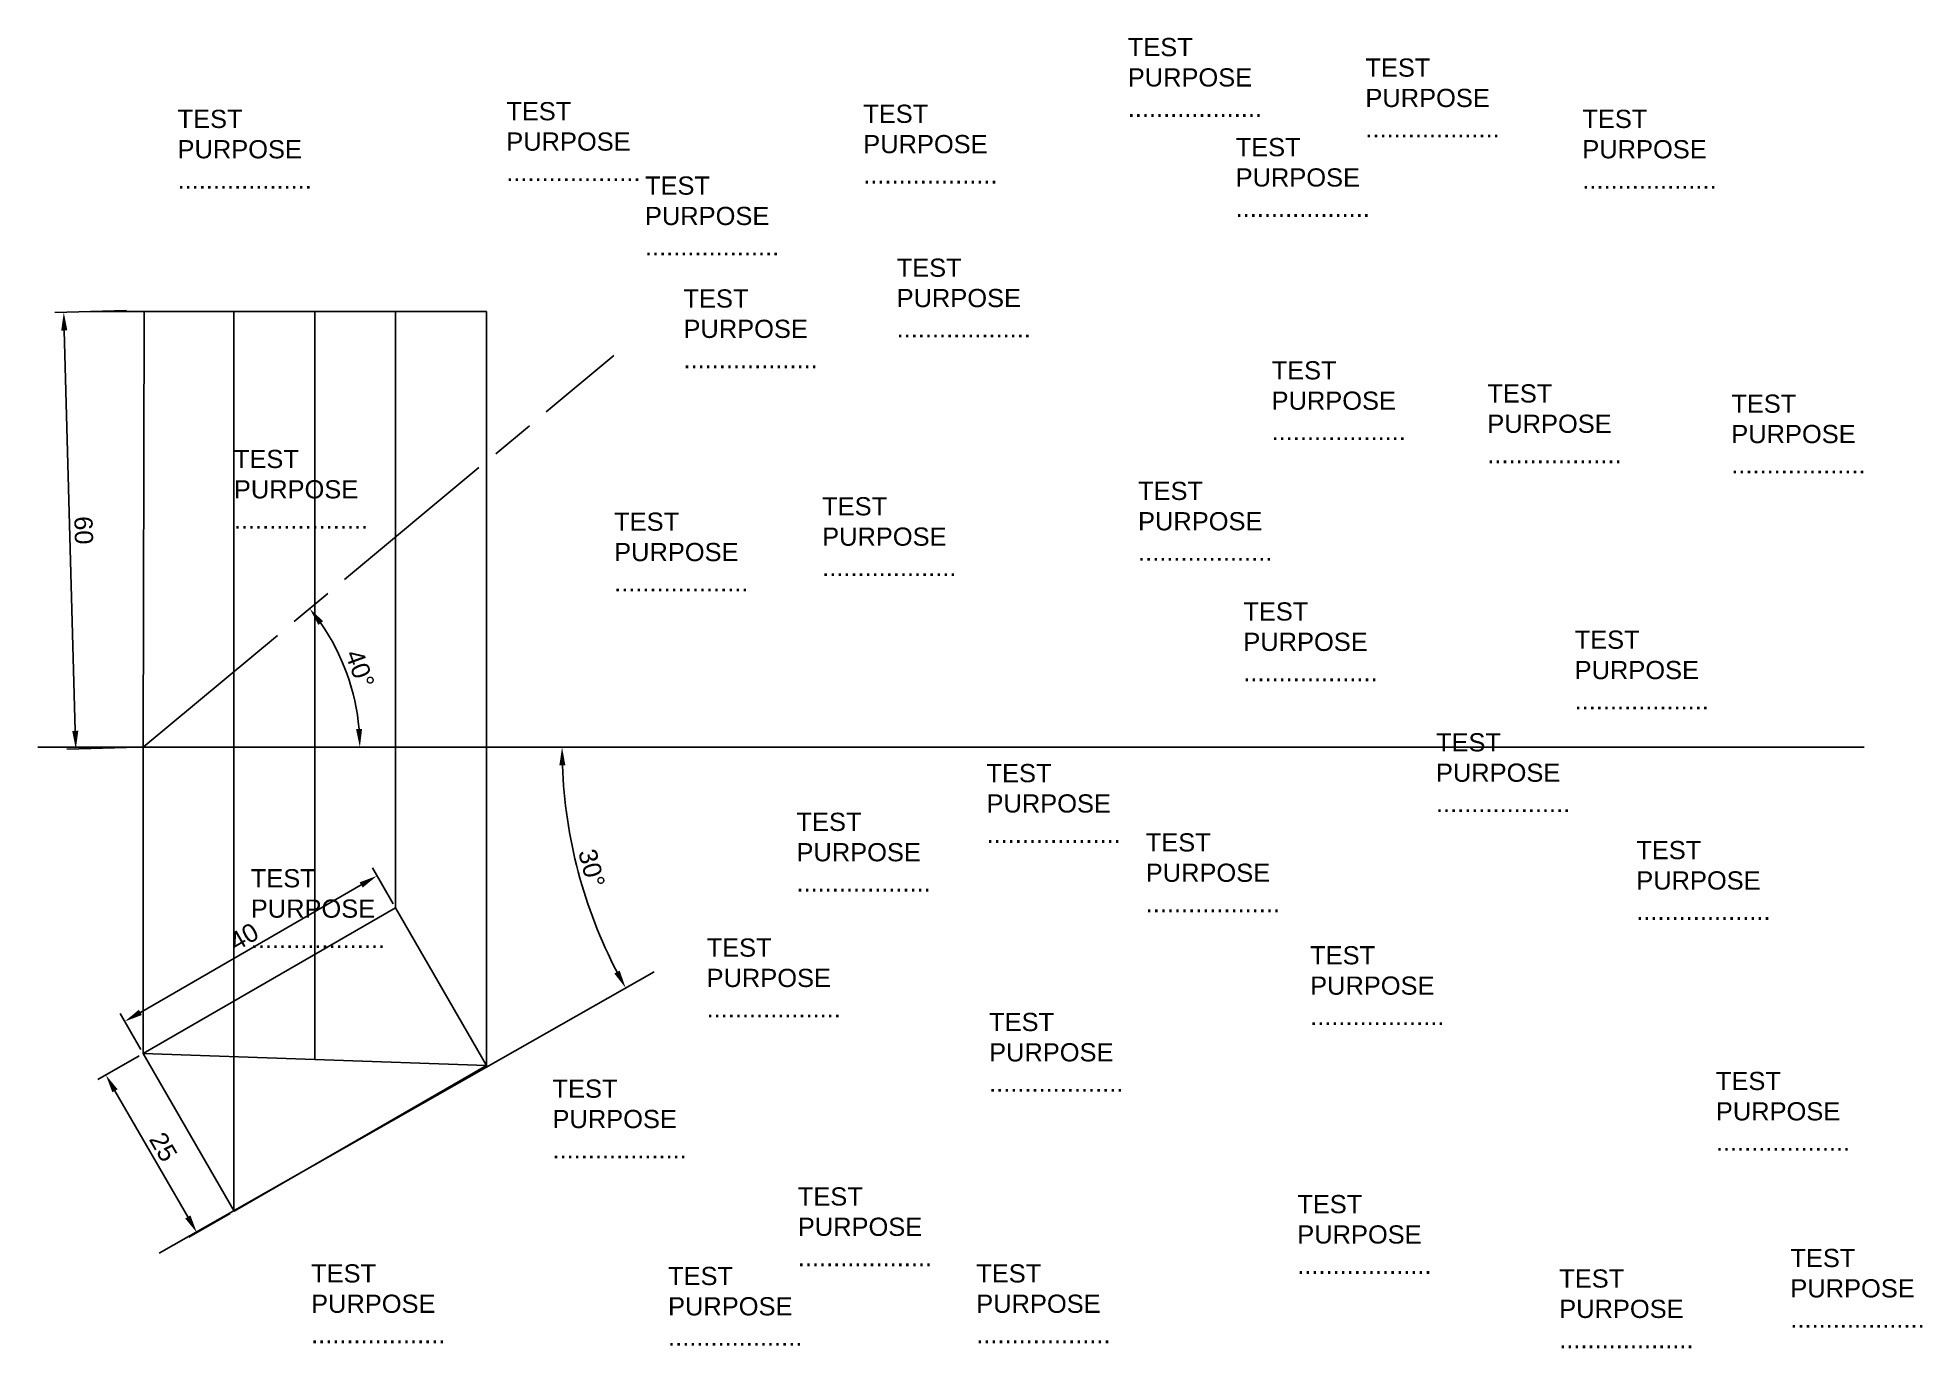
# Paper-space layout 'Layout1' of a CAD drawing. Header units: millimetres. Extents: x 3 to 262, y 9 to 189.
import ezdxf

# ---------------------------------------------------------------- set-up
doc = ezdxf.new("R2010")
doc.units = ezdxf.units.MM
doc.linetypes.add('ACAD_ISO08W100', pattern=[36, 24, -3, 6, -3])
doc.styles.get("Standard").update_dxf_attribs({"font": 'arial.ttf'})
doc.dimstyles.new('ISO-25', dxfattribs={"dimtxt": 2.5, "dimasz": 2.5, "dimexe": 1.25, "dimexo": 0.625, "dimtad": 1, "dimtxsty": 'Standard', "dimcen": 2.5, "dimadec": 0, "dimazin": 0, "dimtfac": 1, "dimtmove": 0, "dimatfit": 3, "dimfxl": 1, "dimarcsym": 0})

# ---------------------------------------------------------------- blocks, each defined once
blk = doc.blocks.new('*D2')
at = {"color": 0, "lineweight": -2, "transparency": 16777216}
for p, q in [((51.78, 70.51), (48.93, 75.45)), ((17.08, 55.62), (47.39, 73.12)), ((17.14, 50.51), (14.29, 55.45))]:
    blk.add_line(p, q, dxfattribs=at)
at = {"color": 0, "transparency": 16777216}
for points in [[(47.18, 73.48), (47.6, 72.76), (49.56, 74.37)], [(16.87, 55.98), (17.29, 55.26), (14.92, 54.37)]]:
    blk.add_solid(points, dxfattribs=at)
at = {"layer": 'Defpoints', "color": 0, "transparency": 16777216}
for p in [(49.56, 74.37), (52.1, 69.97), (17.45, 49.97)]:
    blk.add_point(p, dxfattribs=at)
at = {"color": 0, "transparency": 16777216, "insert": (31.29, 66.01), "char_height": 2.5, "attachment_point": 5, "rotation": 30}
blk.add_mtext('40', dxfattribs=at)
blk = doc.blocks.new('*D3')
at = {"color": 0, "lineweight": -2, "transparency": 16777216}
for p, q in [((16.91, 49.66), (11.25, 46.39)), ((13.59, 44.85), (23.59, 27.53)), ((29.41, 28.01), (23.75, 24.74))]:
    blk.add_line(p, q, dxfattribs=at)
at = {"color": 0, "transparency": 16777216}
for points in [[(13.95, 45.06), (13.23, 44.64), (12.34, 47.02)], [(23.95, 27.74), (23.23, 27.32), (24.84, 25.36)]]:
    blk.add_solid(points, dxfattribs=at)
at = {"layer": 'Defpoints', "color": 0, "transparency": 16777216}
for p in [(17.45, 49.97), (29.95, 28.32), (24.84, 25.36)]:
    blk.add_point(p, dxfattribs=at)
at = {"color": 0, "transparency": 16777216, "insert": (20.23, 37.14), "char_height": 2.5, "attachment_point": 5, "rotation": 300}
blk.add_mtext('25', dxfattribs=at)
blk = doc.blocks.new('*D4')
at = {"color": 0, "lineweight": -2, "transparency": 16777216}
blk.add_arc((141.89, 92.03), 66.92, 182.1407, 207.4745, dxfattribs=at)
at = {"color": 0, "transparency": 16777216}
for points in [[(74.6, 89.53), (75.43, 89.54), (74.97, 92.03)], [(82.88, 61.36), (82.15, 60.96), (83.71, 58.97)]]:
    blk.add_solid(points, dxfattribs=at)
at = {"layer": 'Defpoints', "color": 0, "transparency": 16777216}
for p in [(2.98, 92.03), (253.73, 92.03), (75.96, 80.56), (87.61, 61.18), (19.67, 22.56)]:
    blk.add_point(p, dxfattribs=at)
at = {"color": 0, "transparency": 16777216, "insert": (79.03, 75.42), "char_height": 2.5, "attachment_point": 5, "rotation": 284.8076}
blk.add_mtext('30°', dxfattribs=at)
blk = doc.blocks.new('*D5')
at = {"color": 0, "lineweight": -2, "transparency": 16777216}
blk.add_arc((17.45, 92.03), 29.75, 4.8158, 34.9624, dxfattribs=at)
at = {"color": 0, "transparency": 16777216}
for points in [[(41.51, 108.83), (42.17, 109.34), (40.32, 111.07)], [(47.52, 94.55), (46.69, 94.51), (47.21, 92.03)]]:
    blk.add_solid(points, dxfattribs=at)
at = {"layer": 'Defpoints', "color": 0, "transparency": 16777216}
for p in [(82.08, 145.83), (46.41, 98.86), (2.98, 92.03), (17.45, 92.03), (253.73, 92.03)]:
    blk.add_point(p, dxfattribs=at)
at = {"color": 0, "transparency": 16777216, "insert": (47.22, 102.8), "char_height": 2.5, "attachment_point": 5, "rotation": 289.8891}
blk.add_mtext('40°', dxfattribs=at)
blk = doc.blocks.new('*D7')
at = {"color": 0, "lineweight": -2, "transparency": 16777216}
for p, q in [((15.18, 151.99), (5.31, 151.72)), ((8.14, 94.28), (6.63, 149.26)), ((16.83, 92.02), (6.96, 91.75))]:
    blk.add_line(p, q, dxfattribs=at)
at = {"color": 0, "transparency": 16777216}
for points in [[(7.05, 149.27), (6.21, 149.25), (6.56, 151.76)], [(8.56, 94.29), (7.72, 94.27), (8.21, 91.78)]]:
    blk.add_solid(points, dxfattribs=at)
at = {"layer": 'Defpoints', "color": 0, "transparency": 16777216}
for p in [(6.56, 151.76), (15.81, 152.01), (17.45, 92.03)]:
    blk.add_point(p, dxfattribs=at)
at = {"color": 0, "transparency": 16777216, "insert": (9.28, 121.82), "char_height": 2.5, "attachment_point": 5, "rotation": 271.572}
blk.add_mtext('60', dxfattribs=at)

psp = doc.layouts.get("Layout1")

# ---------------------------------------------------------------- linework, layer by layer
for p, q in [((10.248, 151.859), (64.596, 151.859)), ((17.455, 92.034), (17.617, 151.859)), ((29.915, 92.034), (29.915, 151.859)), ((41.025, 92.034), (41.025, 151.859)), ((52.096, 92.034), (52.096, 151.859)), ((64.596, 92.034), (64.596, 151.859)), ((2.979, 92.034), (253.725, 92.034)), ((17.455, 49.97), (17.455, 92.034)), ((29.915, 28.387), (29.915, 92.034)), ((41.025, 49.145), (41.025, 92.034)), ((52.096, 69.97), (52.096, 92.034)), ((64.596, 48.319), (64.596, 92.034)), ((19.669, 22.563), (87.611, 61.183)), ((17.455, 49.97), (64.596, 48.319))]:
    psp.add_line(p, q)
at = {"linetype": 'ACAD_ISO08W100'}
psp.add_line((17.455, 92.034), (82.077, 145.834), dxfattribs=at)
psp.add_lwpolyline([(17.455, 49.97), (52.096, 69.97), (64.596, 48.319), (29.955, 28.319)], close=True)

# ---------------------------------------------------------------- texts
at = {"char_height": 2.5, "attachment_point": 1}
for insert in [(152.643, 189.433), (185.268, 186.613), (22.182, 179.568), (67.314, 180.625), (116.326, 180.273), (215.053, 179.568), (167.452, 175.693), (86.355, 170.408), (120.909, 159.134), (91.644, 154.906), (172.389, 145.042), (202.007, 141.871), (235.504, 140.462), (29.915, 132.867), (154.054, 128.483), (82.124, 124.255), (110.684, 126.37), (168.51, 111.924), (213.995, 108.049), (194.955, 93.956), (133.25, 89.729), (107.158, 83.035), (155.111, 80.216), (222.458, 79.159), (32.236, 75.288), (94.817, 65.771), (177.678, 64.714), (133.603, 55.554), (233.388, 47.451), (73.661, 46.394), (107.344, 31.596), (175.915, 30.54), (40.517, 21.028), (89.528, 20.675), (131.84, 21.028), (243.614, 23.141), (211.88, 20.323)]:
    psp.add_mtext('TEST \\PPURPOSE\\P...................', dxfattribs=dict(at, insert=insert))

# ---------------------------------------------------------------- dimensions: what is measured, and where the dimension line sits
for p1, p2, distance, picture, middle in [((17.455, 92.034), (15.809, 152.012), 9.251, '*D7', (9.285, 121.821)), ((17.455, 49.97), (52.096, 69.97), 5.078, '*D2', (31.285, 66.015)), ((17.455, 49.97), (29.955, 28.319), -5.91, '*D3', (20.233, 37.141))]:
    dim = psp.add_aligned_dim(p1=p1, p2=p2, distance=distance, dimstyle='ISO-25')
    dim.commit()
    dim.dimension.update_dxf_attribs({"geometry": picture, "text_midpoint": middle})
for base, line1, line2, picture, middle in [((46.414, 98.858), ((2.979, 92.034), (253.725, 92.034)), ((17.455, 92.034), (82.077, 145.834)), '*D5', (47.22, 102.803)), ((75.959, 80.562), ((19.669, 22.563), (87.611, 61.183)), ((2.979, 92.034), (253.725, 92.034)), '*D4', (79.029, 75.418))]:
    dim = psp.add_angular_dim_2l(base=base, line1=line1, line2=line2, dimstyle='ISO-25')
    dim.commit()
    dim.dimension.update_dxf_attribs({"geometry": picture, "text_midpoint": middle})

doc.saveas('drawing.dxf')
